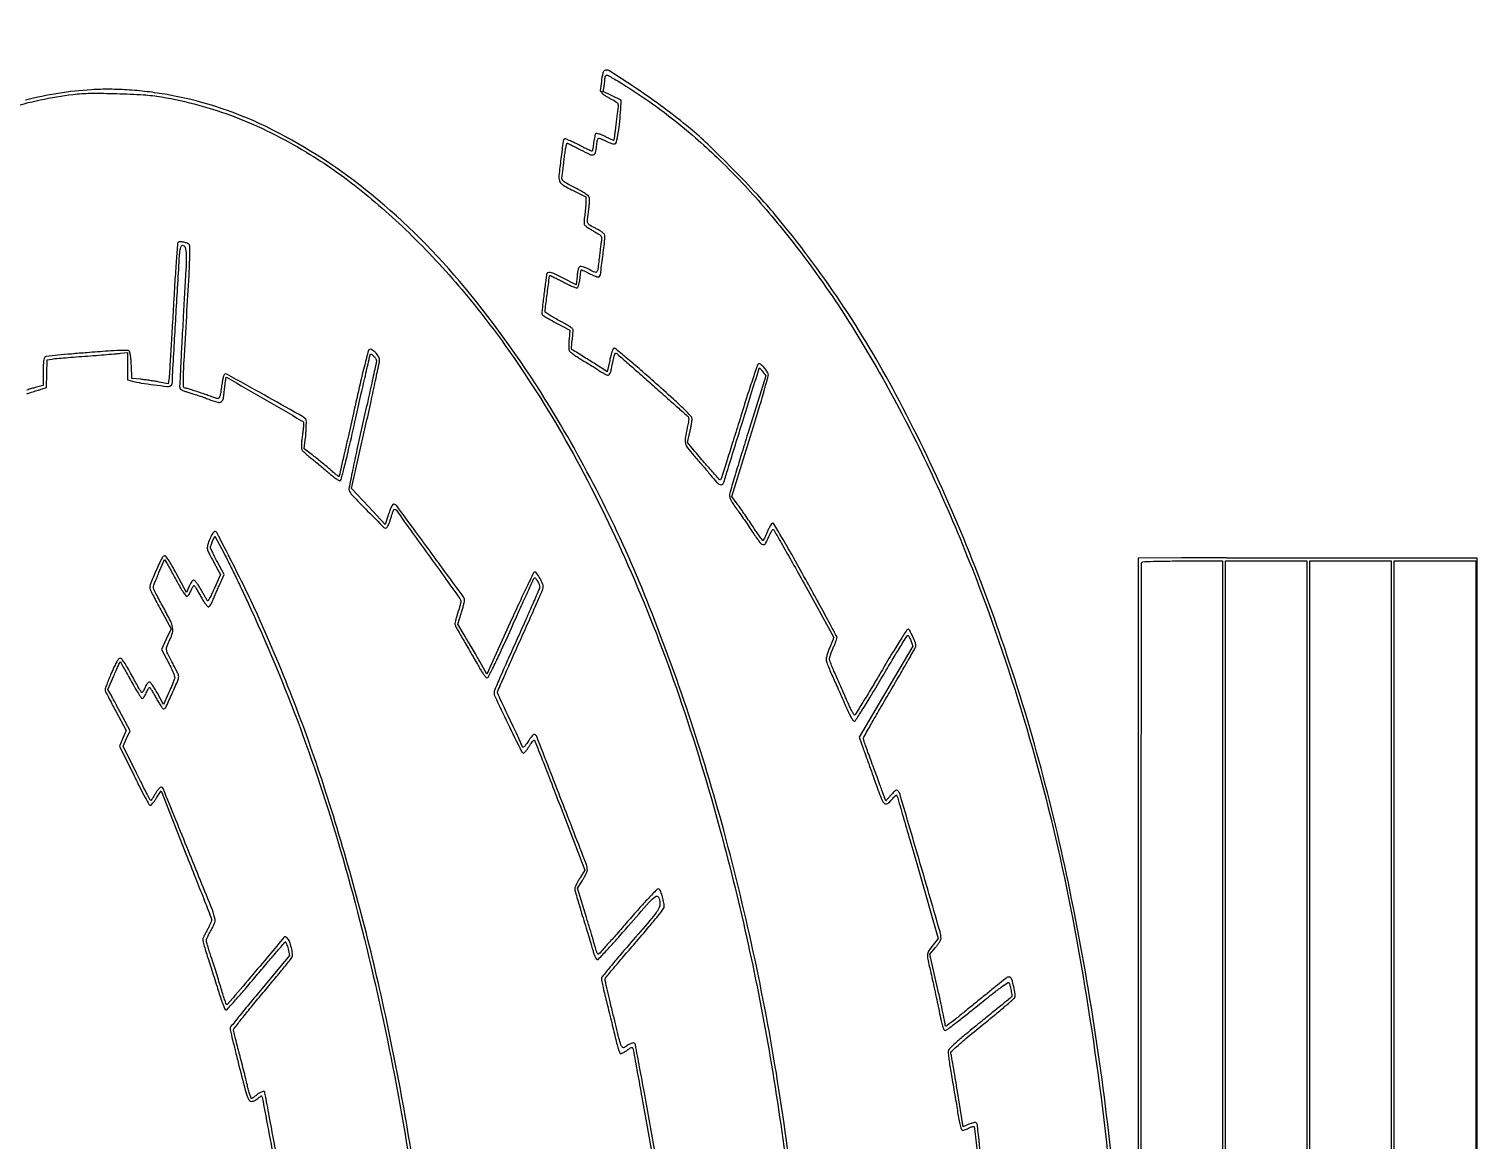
# Model space of a CAD drawing. Extents: x 0 to 4048, y 0 to 4048.
# Drawn here: x 2984 to 4048, y 3231 to 4048 of the extents above; entities that cross this region are included whole.
import ezdxf

# ---------------------------------------------------------------- set-up
doc = ezdxf.new("R2010")
doc.units = 0

msp = doc.modelspace()

# ---------------------------------------------------------------- linework, layer by layer
for points in [[(3779.442856, 3216.5, 0.026174), (3746.206799, 3426.938998, 0.033233), (3692.721908, 3616.196011, 0.036643), (3620.81366, 3779.353559, 0.051517), (3532.19757, 3911.328954, 0.014533), (3519.005495, 3926.26971, 0.006498), (3500.835089, 3945.182561, 0.006339), (3482.570689, 3963.241523, 0.019074), (3469.5, 3974.913322, 0.013162), (3450.297276, 3989.954162, 0.012061), (3429.770878, 4004.42333, 0.004781), (3410.321169, 4017.175282, 0.290531), (3406.33419, 4017.196301, 0.212181), (3405.317538, 4015.685801, 0.00933), (3404.312508, 4009.27865, 0.007751), (3403.521775, 4002.79888, 0.445591), (3404.240216, 4002, -0.098597), (3404.538271, 4001.940648, -0.175843), (3404.720436, 4001.773898, -0.169635), (3404.757006, 4001.524084, -0.090964), (3404.642329, 4001.230292, 0.380519), (3404.72077, 4000.783063, 0.014025), (3406.211055, 3999.669025, 0.019259), (3408.198749, 3998.379893, 0.011536), (3410.650687, 3996.996204, -0.00791), (3414.614886, 3994.79686, -0.076327), (3416.114699, 3993.597114, -0.161311), (3416.674514, 3992.356461, -0.068987), (3416.61237, 3990.515911, 0.009692), (3416.341259, 3988.747499, 0.001574), (3415.892172, 3985.301549, 0.001735), (3415.390315, 3981.241135, 0.001527), (3414.894189, 3977, -0.001865), (3414.417904, 3972.952212, -0.002963), (3413.976803, 3969.491704, -0.00067), (3413.568343, 3966.462896, -0.133493), (3413.450385, 3966.184524, -0.336987), (3413.21796, 3966.12406, -0.003336), (3411.536738, 3966.839308, -0.009084), (3409.570996, 3967.733892, -0.005559), (3407.284101, 3968.856586, 0.01498), (3404.941813, 3969.952204, 0.021493), (3402.80131, 3970.769117, 0.018192), (3401.032383, 3971.287801, 0.209563), (3400.334309, 3971.172062, 0.169244), (3399.895153, 3970.603916, 0.017318), (3399.405027, 3968.949969, 0.020065), (3398.956327, 3966.878718, 0.014705), (3398.619302, 3964.551237, -0.005602), (3398.327732, 3962.242034, -0.008347), (3398.016402, 3960.229741, -0.004284), (3397.711668, 3958.543225, -0.150642), (3397.526677, 3958.193343, -0.311756), (3397.17072, 3958.128208, -0.002577), (3394.45943, 3959.367026, -0.007869), (3391.315033, 3960.883917, -0.004842), (3387.659509, 3962.763382, 0.008709), (3383.965447, 3964.626685, 0.013371), (3380.698498, 3966.09742, 0.007764), (3377.953489, 3967.196174, 0.239627), (3377.243946, 3967.121276, 0.218999), (3376.23829, 3965.531576, 0.002438), (3374.575212, 3952.608359, 0.004683), (3373.165107, 3940.264794, 0.087796), (3373.440348, 3936.381651, 0.129571), (3374.220643, 3934.965509, 0.048609), (3375.949565, 3933.472415, 0.030115), (3378.825151, 3931.689604, 0.008432), (3383.523649, 3929.255998), (3393, 3924.54863), (3392.926997, 3920.524315, -0.012436), (3392.843939, 3918.594335, -0.005599), (3392.643631, 3916.066518, -0.005539), (3392.372449, 3913.400001, -0.00752), (3392.064861, 3911, 0.010332), (3391.796076, 3908.804921, 0.012917), (3391.641577, 3906.758249, 0.011162), (3391.595094, 3905.049061, 0.091175), (3391.732036, 3904.283402, 0.140123), (3392.210183, 3903.637517, 0.011226), (3393.937758, 3902.370892, 0.014481), (3396.110922, 3900.94325, 0.010595), (3398.600107, 3899.481142, -0.009884), (3402.049319, 3897.461712, -0.055635), (3403.732876, 3896.153493, -0.117754), (3404.465371, 3894.997048, -0.135858), (3404.54359, 3893.697739, 0.017547), (3404.304364, 3892.343484, 0.002139), (3403.896995, 3889.354961, 0.002534), (3403.446024, 3885.79849, 0.002088), (3403, 3882, -0.002385), (3401.758146, 3871.478037, -0.11886), (3401.028782, 3869.533609, -0.360166), (3399.674048, 3869.138295, -0.022229), (3395.619563, 3871.106533, 0.018952), (3393.4429, 3872.180866, 0.024216), (3391.359745, 3872.994045, 0.023315), (3389.598141, 3873.495123, 0.150346), (3388.68614, 3873.433055, 0.173882), (3387.951842, 3872.800974, 0.051898), (3387.350657, 3871.425458, 0.036282), (3386.85241, 3869.351821, 0.014148), (3386.455557, 3866.429589), (3385.769, 3860.018622), (3376.250566, 3864.926531, 0.011292), (3370.336981, 3867.808568, 0.053354), (3366.766225, 3869.00892, 0.149595), (3364.81697, 3868.85402, 0.30055), (3363.969518, 3867.643011, -0.024514), (3363.906405, 3866.810666, -0.00056), (3363.407984, 3862.870135, -0.001252), (3362.807346, 3858.255891, -0.000848), (3362.100719, 3853, 0.004424), (3361.431234, 3847.735515, 0.006492), (3360.943721, 3843.094396, 0.003357), (3360.609418, 3839.168974, 0.110945), (3360.743469, 3838.236242, 0.159394), (3361.302373, 3837.54489, 0.006651), (3364.021316, 3835.834518, 0.010932), (3367.359329, 3833.895061, 0.007492), (3371.226556, 3831.834798), (3381.228575, 3826.697112), (3380.57252, 3820.039188, 0.010678), (3380.367019, 3817.370901, 0.012901), (3380.292394, 3814.859584, 0.011563), (3380.332821, 3812.756293, 0.081194), (3380.540168, 3811.755921, 0.127274), (3381.147682, 3810.904221, 0.01327), (3383.086276, 3809.363695, 0.015787), (3385.541203, 3807.635562, 0.012014), (3388.331935, 3805.894569, -0.004021), (3391.539298, 3803.964187, -0.002512), (3395.266297, 3801.654187, -0.00252), (3398.916433, 3799.340657, -0.004581), (3401.87248, 3797.407665, 0.013681), (3404.40733, 3795.815185, 0.019393), (3406.75118, 3794.550575, 0.015831), (3408.71926, 3793.661422, 0.192083), (3409.532233, 3793.650742, 0.14923), (3410.416915, 3794.341156, 0.074461), (3411.05768, 3795.624135, 0.026603), (3411.721536, 3798.106094, 0.002487), (3412.99887, 3804.305837, -0.013929), (3413.505867, 3806.51015, -0.023679), (3414.067123, 3808.31637, -0.020853), (3414.614443, 3809.646642, -0.39093), (3414.997961, 3809.805837, -0.091569), (3415.594516, 3809.452683, -0.00023), (3423.009755, 3802.980465, -0.001447), (3431.354229, 3795.647723, -0.0009), (3441.102434, 3787, 0.000388), (3450.886056, 3778.302937, 0.000601), (3459.346735, 3770.811811, 0.000173), (3466.71971, 3764.304079, 0.019693), (3467.723068, 3763.487015, -0.15826), (3468.340679, 3762.60868, -0.082083), (3468.52323, 3761.265983, -0.038506), (3468.290214, 3759.068499, -0.006753), (3467.479318, 3754.987015, 0.012891), (3466.027892, 3747.181457, 0.096507), (3466.156582, 3743.43663, 0.107247), (3467.689647, 3740.183975, 0.017574), (3472.141394, 3734.782066, -0.003095), (3475.063432, 3731.438488, -0.001787), (3478.540031, 3727.381053, -0.001786), (3482.000326, 3723.283742, -0.002994), (3484.875066, 3719.813006, 0.013843), (3489.006994, 3715.039157, 0.08747), (3491.546947, 3713.087458, 0.27865), (3493.219189, 3713.192671, 0.171877), (3494.406976, 3714.842381, -0.004209), (3497.420049, 3724.865825, -0.000184), (3508.232494, 3759.721351, -0.000008), (3520.246908, 3798.39904, -0.116052), (3520.487522, 3798.807575, -0.421335), (3520.689643, 3798.809583, -0.012607), (3521.331183, 3798.13188, -0.017977), (3522.095126, 3797.21904, -0.010527), (3522.946296, 3796.075421), (3525.110774, 3793.035691), (3511.998496, 3750.767846, 0.000957), (3506.946816, 3734.372712, 0.00146), (3502.630685, 3720.120278, 0.000507), (3498.952771, 3707.800846, 0.038805), (3498.521061, 3705.790549, 0.101939), (3498.639223, 3704.086023, 0.046804), (3499.439759, 3701.996859, 0.030805), (3501.006427, 3699.26731, 0.009934), (3503.650955, 3695.422596, -0.003272), (3506.223154, 3691.787715, -0.001596), (3509.459486, 3687.118559, -0.001583), (3512.794938, 3682.240426, -0.002292), (3515.708219, 3677.908027, 0.009571), (3520.761712, 3670.624154, 0.176194), (3523.051705, 3669.069899, 0.336817), (3524.976448, 3669.888834, 0.029712), (3527.47273, 3674.935491, -0.012419), (3528.375178, 3676.93064, -0.018758), (3529.267689, 3678.615545, -0.013933), (3530.074323, 3679.923823, -0.246874), (3530.494587, 3680.156893, -0.27435), (3530.989897, 3679.877727, -0.000279), (3537.529326, 3668.495388, -0.002475), (3544.804613, 3655.669246, -0.001503), (3553.287818, 3640.432416), (3575.258679, 3600.689609), (3572.188706, 3593.334684, 0.014422), (3571.044545, 3590.35455, 0.017204), (3570.145568, 3587.482304, 0.016121), (3569.555153, 3585.034559, 0.098374), (3569.544366, 3583.73988, 0.047355), (3569.956804, 3582.318577, 0.003655), (3571.447621, 3578.632965, 0.004979), (3573.305199, 3574.259436, 0.003779), (3575.425833, 3569.5, -0.001308), (3577.797017, 3564.248212, -0.000945), (3580.41375, 3558.382232, -0.000955), (3582.87911, 3552.798651, -0.002079), (3584.744592, 3548.503342, 0.011706), (3586.329672, 3545.037826, 0.017155), (3587.897616, 3542.074695, 0.01261), (3589.314767, 3539.743537, 0.20927), (3590.053759, 3539.25219, 0.300019), (3591.069206, 3539.69204, 0.002622), (3595.864434, 3547.110364, 0.00672), (3601.893826, 3556.831666, 0.002528), (3610.083041, 3570.597312, -0.001618), (3617.267021, 3582.723374, -0.002638), (3623.44937, 3592.959055, -0.000371), (3628.986422, 3602.002935, -0.212833), (3629.490104, 3602.348465, -0.285809), (3629.891357, 3602.190563, -0.026583), (3630.506693, 3601.263463, -0.027846), (3631.167012, 3599.986168, -0.017957), (3631.793695, 3598.442048), (3633.273263, 3594.384097), (3613.496198, 3560.942048), (3593.719133, 3527.5), (3596.440606, 3520, -0.000605), (3597.886572, 3516.000034, -0.000162), (3600.174778, 3509.639681, -0.000164), (3602.769628, 3502.412159, -0.00017), (3605.33104, 3495.262745, 0.00516), (3610.020939, 3482.572582, 0.096003), (3612.263603, 3478.961388, 0.368233), (3614.570688, 3478.68791, 0.073573), (3617.899554, 3481.694309, -0.011947), (3619.097592, 3483.078962, -0.020165), (3620.174352, 3484.172899, -0.015417), (3621.070178, 3484.962021, -0.394117), (3621.367364, 3484.944309, -0.119278), (3621.609067, 3484.525073, -0.000056), (3626.097632, 3469.229393, -0.000799), (3631.061961, 3452.204775, -0.000486), (3636.876896, 3432.070647), (3651.963779, 3379.641294), (3649.23189, 3376.221269, 0.017021), (3645.270189, 3370.899908, 0.121305), (3644.13369, 3367.921227, 0.082577), (3644.284399, 3364.31044, 0.005605), (3646.512675, 3354.237269, -0.002389), (3647.946364, 3347.948164, -0.00137), (3649.618614, 3340.349385, -0.001368), (3651.257836, 3332.70139, -0.002279), (3652.591439, 3326.25, 0.004622), (3654.092711, 3319.155381, 0.020611), (3655.182334, 3315.04271, 0.030219), (3656.112228, 3312.57694, 0.295624), (3657.002751, 3312, 0.162207), (3658.055678, 3312.350815, 0.001525), (3664.64936, 3317.324742, 0.004919), (3672.205118, 3323.178705, 0.003138), (3680.880643, 3330.126783, -0.002778), (3691.466551, 3338.61737, -0.01039), (3698.257891, 3343.776568, -0.007474), (3703.065267, 3347.164779, -0.427579), (3704.023893, 3346.96134, -0.08561), (3704.692829, 3345.299925, -0.010265), (3705.448307, 3341.401944, -0.005621), (3706.107432, 3337.308954, -0.252399), (3705.825017, 3336.525674, -0.012236), (3705.556868, 3336.297141, -0.00001), (3698.855731, 3330.863601, -0.000112), (3691.376184, 3324.801931, -0.000069), (3682.556194, 3317.659207, 0.002762), (3671.28691, 3308.432024, 0.010992), (3664.531253, 3302.582929, 0.011903), (3660.21968, 3298.490015, 0.165095), (3659.278786, 3296.592681, 0.060829), (3659.260036, 3294.978969, 0.004967), (3659.765667, 3290.779369, 0.006612), (3660.487091, 3285.768213, 0.00504), (3661.404715, 3280.300799, -0.001485), (3662.501311, 3274.040058, -0.000889), (3663.769234, 3266.593312, -0.00089), (3665.004932, 3259.176483, -0.001548), (3666.000334, 3253.01686, 0.006819), (3666.899976, 3247.799671, 0.010334), (3667.837678, 3243.291225, 0.005392), (3668.740646, 3239.544891, 0.194893), (3669.255508, 3238.842087, 0.170099), (3669.92561, 3238.694628, 0.032381), (3671.171637, 3238.92795, 0.031227), (3672.657667, 3239.407706, 0.024262), (3674.207021, 3240.105614, -0.014045), (3676.12332, 3241.016342, -0.06451), (3677.301125, 3241.363619, -0.149723), (3678.021913, 3241.26252, -0.209819), (3678.445261, 3240.780387, -0.049079), (3678.666419, 3239.736896, -0.000099), (3680.52626, 3222.985489, -0.0007)], [(3687.375178, 3182.537799, 0.000116), (3680.723015, 3242.555447, 0.227389), (3679.727703, 3244.150803, 0.170386), (3679.086338, 3244.299823, 0.026483), (3677.781156, 3244.086265, 0.026937), (3676.209167, 3243.652894, 0.020527), (3674.54014, 3243.017206), (3670.377306, 3241.232807), (3666.095966, 3267.112838, 0.000637), (3664.419483, 3277.167347, 0.000953), (3662.927012, 3285.946075, 0.000387), (3661.627065, 3293.47026, 0.020984), (3661.320132, 3294.883816, -0.264429), (3661.74001, 3296.454298, -0.013293), (3665.713748, 3300.276348, -0.011958), (3672.262918, 3305.967831, -0.002368), (3684.280711, 3315.821922, 0.002329), (3693.310103, 3323.224488, 0.003642), (3701.004704, 3329.687929, 0.001058), (3707.630208, 3335.3604, 0.124186), (3708.276543, 3336.278276, 0.133474), (3708.519523, 3338.67517, 0.014927), (3707.451342, 3344.106174, 0.012818), (3706.072268, 3349.514083, 0.187631), (3704.908919, 3351.056291, 0.131299), (3704.246508, 3351.255746, 0.071684), (3703.397324, 3351.160447, 0.060069), (3702.457218, 3350.790533, 0.04473), (3701.526381, 3350.174984, 0.00201), (3700.036549, 3348.975902, 0.000066), (3694.085202, 3344.145152, 0.000126), (3687.066325, 3338.443423, 0.000087), (3679.141319, 3332, -0.001168), (3671.297966, 3325.651061, -0.001847), (3664.541429, 3320.248958, -0.000412), (3658.591443, 3315.535636, -0.081186), (3657.9273, 3315.166667, -0.190633), (3657.575322, 3315.177815, -0.14166), (3657.272394, 3315.42776, -0.095928), (3657.067831, 3315.900718, -0.054291), (3657, 3316.52358, 0.050697), (3656.872531, 3317.777522, 0.000749), (3655.368528, 3325.043403, 0.002035), (3653.574532, 3333.473455, 0.001342), (3651.446052, 3343.153697), (3645.892104, 3368.093569), (3649.946052, 3372.935565, 0.017363), (3651.498128, 3374.925835, 0.020921), (3652.809165, 3376.901958, 0.0201), (3653.762212, 3378.631124, 0.116401), (3654.000041, 3379.63878, 0.070698), (3653.330884, 3384.348332, 0.000297), (3638.753295, 3434.496228, 0.00018), (3623.89011, 3485.445456, 0.121252), (3622.452722, 3487.924002, 0.140047), (3621.556413, 3488.443947, 0.191332), (3620.640263, 3488.323499, 0.074219), (3619.427189, 3487.387879, 0.009957), (3617.233137, 3485.012494), (3613.385707, 3480.676982), (3610.55193, 3488.588491, 0.00181), (3609.100968, 3492.593639, 0.000625), (3606.976347, 3498.370302, 0.000621), (3604.618613, 3504.731798, 0.000721), (3602.359077, 3510.778495, -0.003066), (3600.30563, 3516.353293, -0.004499), (3598.574229, 3521.282491, -0.002209), (3597.161916, 3525.482661, -0.08016), (3597, 3526.486126, -0.12854), (3597.273134, 3527.531021, -0.000638), (3602.654687, 3537.092821, -0.002843), (3608.870788, 3547.959749, -0.001789), (3616.25, 3560.587155, 0.001326), (3623.632276, 3573.192959, 0.002127), (3629.856053, 3583.99082, 0.000379), (3635.303044, 3593.551448, 0.121718), (3635.536562, 3594.379525, 0.100761), (3635.123079, 3596.814211, 0.015439), (3633.199517, 3601.364556, 0.010683), (3630.999174, 3605.894303, 0.230005), (3629.84503, 3606.762795, 0.306583), (3628.949043, 3606.381845, 0.001803), (3623.834258, 3598.40563, 0.00597), (3617.694163, 3588.494754, 0.00273), (3609.905991, 3575.420886, -0.001969), (3602.711797, 3563.302199, -0.00322), (3596.507837, 3553.094435, -0.000491), (3590.956417, 3544.111234, -0.254046), (3590.405991, 3543.79702, -0.271057), (3589.92743, 3544.063605, -0.008446), (3588.775704, 3546.092676, -0.014359), (3587.486108, 3548.627298, -0.009191), (3586.128322, 3551.638928, 0.002384), (3584.461145, 3555.475351, 0.000982), (3582.167193, 3560.658333, 0.000971), (3579.684361, 3566.209371, 0.001248), (3577.378322, 3571.304333, -0.005491), (3575.318067, 3575.961053, -0.007597), (3573.579882, 3580.1853, -0.005042), (3572.21715, 3583.750614, -0.088984), (3572, 3584.961115, -0.071684), (3572.154789, 3586.035224, -0.010567), (3572.820624, 3588.132728, -0.011738), (3573.72401, 3590.592371, -0.009847), (3574.793615, 3593.156783, 0.006677), (3575.860462, 3595.669624, 0.009009), (3576.753793, 3597.971984, 0.00653), (3577.437878, 3599.911742, 0.091297), (3577.543615, 3600.641462, 0.114168), (3577.310839, 3601.497362, 0.000239), (3570.760794, 3613.678338, 0.001632), (3563.329618, 3627.374844, 0.00101), (3554.514409, 3643.419415, 0.001947), (3544.494243, 3661.404236, 0.005044), (3537.090029, 3674.267396, 0.00143), (3531.109742, 3684.352464, 0.317982), (3530.14909, 3684.777953, 0.18955), (3529.475341, 3684.342815, 0.019892), (3528.422307, 3682.745711, 0.022419), (3527.289762, 3680.664222, 0.016141), (3526.208171, 3678.25, -0.007483), (3525.185011, 3675.855967, -0.011903), (3524.230868, 3673.843131, -0.005847), (3523.378713, 3672.198897, -0.288535), (3523.07349, 3672.024488, -0.228922), (3522.721733, 3672.213362, -0.00144), (3520.572116, 3675.192402, -0.005399), (3518.140649, 3678.661062, -0.00337), (3515.3635, 3682.774488, 0.001802), (3512.339384, 3687.284143, 0.001589), (3509.15423, 3691.965006, 0.001596), (3506.255807, 3696.166694, 0.004839), (3504.247027, 3699), (3500.267054, 3704.5), (3513.941566, 3748.652772, 0.001825), (3519.864289, 3768.026279, 0.004732), (3523.949721, 3782.044928, 0.001917), (3526.973358, 3792.958386, 0.163275), (3526.876245, 3794.652772, 0.057267), (3525.48838, 3797.221525, 0.041365), (3523.408202, 3799.729393, 0.039615), (3521.260448, 3801.599766, 0.256326), (3519.887098, 3801.786917, 0.221847), (3519.047046, 3800.916707, 0.001332), (3515.378971, 3790.154415, 0.004647), (3511.028442, 3776.871633, 0.002095), (3505.555838, 3759.368569, -0.000842), (3500.564044, 3743.261666, -0.00136), (3496.255357, 3729.57237, -0.000191), (3492.388985, 3717.420078, -0.098259), (3492.007498, 3716.72886, -0.453005), (3491.240801, 3716.713599, -0.00209), (3485.207038, 3723.377415, -0.007123), (3478.245494, 3731.356558, -0.004134), (3470.101539, 3741.126474), (3467.703077, 3744.052652), (3469.351539, 3751.554747, 0.006098), (3469.982628, 3754.603756, 0.006781), (3470.515764, 3757.561414, 0.006319), (3470.903933, 3760.093077, 0.03489), (3471, 3761.468119, 0.191829), (3470.20151, 3763.472786, 0.010019), (3465.24507, 3768.501657, 0.009531), (3457.27492, 3775.979697, 0.001952), (3442.891715, 3788.866761, 0.003025), (3432.023371, 3798.411282, 0.004917), (3422.664979, 3806.370086, 0.001092), (3414.417779, 3813.214818, 0.270567), (3413.505947, 3813.363909, 0.208008), (3412.922475, 3812.790642, 0.013795), (3412.082951, 3810.536115, 0.018087), (3411.227657, 3807.698046, 0.012422), (3410.455615, 3804.425766), (3408.682767, 3795.977839), (3406.091383, 3797.698233, 0.005759), (3400.993806, 3800.998516, 0.001508), (3392.741724, 3806.17247, 0.000325), (3383.739259, 3811.771033, 0.056756), (3382.720076, 3812.253738, -0.31506), (3382.448315, 3812.625342, -0.011825), (3382.453127, 3814.446254, -0.01759), (3382.592379, 3816.708831, -0.01101), (3382.906527, 3819.343792, 0.008188), (3383.243726, 3822.042432, 0.010887), (3383.456487, 3824.505698, 0.008362), (3383.554332, 3826.55701, 0.100362), (3383.421694, 3827.333818, 0.157041), (3382.89628, 3827.982607, 0.005657), (3380.169863, 3829.719535, 0.009909), (3376.844034, 3831.695561, 0.006732), (3372.985243, 3833.817792, -0.008314), (3369.158248, 3835.938332, -0.01286), (3365.933165, 3837.90825, -0.007148), (3363.332126, 3839.643562, -0.246879), (3363, 3840.275215, -0.031893), (3363.161343, 3842.802105, -0.000813), (3364.63374, 3854.139057, -0.000195), (3366.231757, 3866.252121, -0.154896), (3366.488705, 3866.799466, -0.329477), (3366.73974, 3866.847222, -0.001351), (3369.437909, 3865.539654, -0.005711), (3372.525658, 3863.989062, -0.003478), (3376.139717, 3862.090216, 0.009764), (3380.011229, 3860.11781, 0.01782), (3383.254588, 3858.684837, 0.014565), (3385.833107, 3857.739902, 0.222494), (3386.751968, 3857.846708, 0.168589), (3387.270728, 3858.48405, 0.021143), (3387.816575, 3860.206636, 0.022952), (3388.299134, 3862.377918, 0.017165), (3388.637507, 3864.805958, -0.005778), (3388.913509, 3867.180839, -0.009518), (3389.208143, 3869.1805, -0.003609), (3389.500432, 3870.857657, -0.36249), (3389.670973, 3871, -0.109629), (3389.949275, 3870.938238, -0.001309), (3391.644021, 3870.141644, -0.003862), (3393.599108, 3869.197875, -0.002506), (3395.845606, 3868.077938, 0.015174), (3398.136582, 3867.007401, 0.02179), (3400.230234, 3866.21165, 0.018557), (3401.959135, 3865.709753, 0.211294), (3402.643366, 3865.827938, 0.215543), (3403.625053, 3867.39827, 0.002191), (3405.359069, 3880.689232, 0.003719), (3406.878939, 3893.519147, 0.104833), (3406.55112, 3896.838936, 0.139001), (3405.977287, 3897.708018, 0.023218), (3404.387483, 3898.953563, 0.023903), (3402.324488, 3900.276889, 0.019175), (3399.989355, 3901.505088, -0.023773), (3395.842685, 3903.734982, -0.173795), (3394.437005, 3905.453094, -0.112858), (3394.136109, 3908.017667, -0.007557), (3395.049498, 3915.400894, 0.011115), (3395.438792, 3918.742613, 0.020972), (3395.579321, 3921.452764, 0.024372), (3395.498509, 3923.530987, 0.102023), (3395.141496, 3924.723253, 0.117248), (3394.307673, 3925.65928, 0.01016), (3391.634059, 3927.446831, 0.012933), (3388.307164, 3929.455342, 0.009684), (3384.545859, 3931.5, -0.005107), (3378.840449, 3934.534168, -0.046466), (3376.504695, 3936.104339, -0.125422), (3375.52385, 3937.431269, -0.142459), (3375.360131, 3939, 0.01227), (3375.601908, 3940.552548, 0.001399), (3376.051619, 3944.070312, 0.001691), (3376.560841, 3948.259235, 0.001375), (3377.078833, 3952.75, -0.007249), (3377.627763, 3957.063227, -0.011884), (3378.231999, 3960.695312, -0.005569), (3378.837379, 3963.68552, -0.35371), (3379.226306, 3964, -0.110981), (3379.835491, 3963.863098, -0.002683), (3382.45744, 3962.604688, -0.005726), (3385.521447, 3961.070191, -0.003846), (3388.988508, 3959.25, 0.012347), (3395.728376, 3955.856474, 0.168569), (3398.418516, 3955.565472, 0.284566), (3399.955276, 3957.087918, 0.034966), (3400.77037, 3961.96199, -0.014222), (3401.018041, 3963.945288, -0.019816), (3401.359862, 3965.700819, -0.016649), (3401.740497, 3967.102134, -0.181633), (3402.09174, 3967.556698, -0.208117), (3402.657829, 3967.63832, -0.016396), (3404.144093, 3967.178621, -0.020115), (3405.938611, 3966.476437, -0.013956), (3407.908344, 3965.546446, 0.018789), (3409.921232, 3964.619757, 0.02376), (3411.848176, 3963.924297, 0.02288), (3413.477231, 3963.502946, 0.144431), (3414.322669, 3963.570325, 0.25601), (3415.46651, 3964.919736, 0.009342), (3416.734107, 3971.761521, 0.015577), (3417.834298, 3979.962301, 0.01164), (3418.553515, 3989.055411), (3418.918713, 3995.610821), (3412.336806, 3998.856506), (3405.754899, 4002.102192), (3406.366444, 4005.801096, 0.008159), (3406.601408, 4007.38216, 0.006736), (3406.80158, 4009.074384, 0.006811), (3406.943188, 4010.632275, 0.018036), (3406.988994, 4011.75, -0.058675), (3407.094593, 4012.610509, -0.077454), (3407.397413, 4013.339063, -0.095813), (3407.842779, 4013.82725, -0.161429), (3408.3639, 4014, -0.126052), (3409.288004, 4013.763268, -0.003269), (3413.04753, 4011.669704, -0.006718), (3417.440824, 4009.10694, -0.004516), (3422.392907, 4006.067079, -0.026892), (3456.692166, 3981.923309, -0.024181), (3489.495881, 3953.413888, -0.022624), (3521.393056, 3919.969875, -0.017711), (3552.975599, 3881, -0.021979), (3589.140169, 3828.330952, -0.017867), (3623.281984, 3768.979343, -0.016933), (3654.916121, 3703.895529, -0.014893), (3683.547505, 3634, -0.041639), (3749.202151, 3401.987071, -0.031256), (3783.632962, 3138.726151, -0.030583)], [(3556.445015, 3068, 0.024104), (3534.861436, 3268.571582, 0.027167), (3494.510741, 3458.147178, 0.029151), (3437.709381, 3628.225379, 0.042004), (3366.658511, 3770, 0.035384), (3304.013566, 3857.885153, 0.048493), (3235.272201, 3926.417946, 0.054676), (3162.301255, 3973.989292, 0.071692), (3087, 3999.390594, 0.014279), (3072.260191, 4001.673312, 0.014194), (3057.38462, 4003.116355, 0.014622), (3042.940266, 4003.681098, 0.018162), (3029.5, 4003.325077, 0.046065), (2981.000077, 3995.753383, 0.04359)], [(2968.454673, 3989.74722, -0.022727), (2991.896674, 3995.890336, -0.022153), (3016, 3999.942246, -0.029224), (3028.659873, 4000.751276, -0.008571), (3048.15031, 4000.522137, -0.008707), (3067.7332, 3999.614581, -0.026443), (3080.969306, 3998.064248, -0.024133), (3108.366627, 3992.00303, -0.024569), (3134.885748, 3983.358561, -0.023915), (3161.078281, 3971.910344, -0.02045), (3187.5, 3957.449615, -0.034452), (3227.670359, 3929.341386, -0.026062), (3267.733305, 3893.377733, -0.024575), (3306.300625, 3850.97044, -0.022101), (3341.990668, 3803.5, -0.026382), (3386.274491, 3730.901835, -0.021341), (3426.171789, 3648.791608, -0.019935), (3461.478268, 3557.699748, -0.016456), (3491.960124, 3458.099462, -0.02393), (3528.461807, 3291.928643, -0.021578), (3550.458644, 3117.192641, -0.021234)], [(2982.053664, 3779.908734, -0.000292), (2986.467058, 3781.325268, -0.000281), (2990.283259, 3782.545303, -0.001287), (2992.5, 3783.246338), (2996.5, 3784.5), (2996.784554, 3794.711169), (2997.069109, 3804.922339), (3000.284554, 3805.423515, -0.01641), (3002.437051, 3805.687002, -0.00106), (3008.724213, 3806.234531, -0.001546), (3016.222016, 3806.848133, -0.001151), (3024.5, 3807.480644, 0.000899), (3032.925206, 3808.120125, 0.001069), (3040.873438, 3808.754883, 0.000925), (3047.575793, 3809.317053, 0.006921), (3050.75, 3809.633522), (3056, 3810.230447), (3056, 3800.155365), (3056, 3790.080283), (3059.75, 3789.120117, 0.02291), (3066.113557, 3787.79801, 0.007791), (3075.462874, 3786.447523, 0.003602), (3085.05536, 3785.284348, 0.120547), (3087.331671, 3785.57378, 0.078844), (3087.968151, 3785.941397, 0.06596), (3088.50498, 3786.508554, 0.067495), (3088.864903, 3787.18104, 0.091979), (3088.983155, 3787.856989, -0.016868), (3089.110637, 3793.285007, -0.000136), (3091.586862, 3836.312638, -0.000136), (3094.086233, 3879.335607, -0.016842), (3094.58566, 3884.75, -0.025995), (3094.877775, 3886.377093, -0.039353), (3095.314024, 3887.747064, -0.045579), (3095.817315, 3888.718426, -0.259217), (3096.311273, 3888.984687, -0.331208), (3098.448922, 3887.351005, -0.066518), (3099.189203, 3882.307139, -0.016894), (3098.960138, 3871.346819, -0.000896), (3096.988156, 3836.46494, 0.001046), (3095.883849, 3816.826768, 0.00167), (3095.031358, 3800.040265, 0.000314), (3094.33814, 3785.2302, 0.0886), (3094.499514, 3784.001531, 0.182403), (3095.065436, 3783.284521, 0.025273), (3096.767191, 3782.374086, 0.025365), (3099.037537, 3781.440859, 0.016512), (3101.741205, 3780.585949, -0.008465), (3104.849053, 3779.657968, -0.004602), (3108.636376, 3778.418426, -0.004583), (3112.46645, 3777.086515, -0.007242), (3115.723054, 3775.866963, 0.022349), (3122.31202, 3773.623973, 0.242725), (3124.981741, 3774.145227, 0.189045), (3126.49506, 3776.739608, 0.013244), (3127.589393, 3785.25, -0.004264), (3127.875049, 3787.838128, -0.007053), (3128.16561, 3790.017188, -0.001998), (3128.44871, 3791.881988, -0.369607), (3128.586546, 3792, -0.132066), (3129.301845, 3791.807713, -0.000036), (3156.80577, 3775.865965, -0.000075), (3183.981201, 3760.106555, -0.061902), (3185.205516, 3759.177149, -0.211773), (3185.440061, 3758.5907, -0.007175), (3185.309624, 3756.048992, -0.01241), (3185.032314, 3752.991186, -0.008208), (3184.569201, 3749.494484, 0.009993), (3184.088961, 3745.766257, 0.015776), (3183.842316, 3742.551432, 0.014681), (3183.802231, 3739.992087, 0.118177), (3184.090095, 3738.85982, 0.076383), (3184.755554, 3737.959848, 0.009218), (3186.542261, 3736.250776, 0.010786), (3188.761012, 3734.292238, 0.008685), (3191.22641, 3732.281197, -0.004272), (3194.096501, 3729.981936, -0.002362), (3197.564346, 3727.127455, -0.002355), (3201.051436, 3724.20151, -0.003789), (3203.99264, 3721.671377, 0.010739), (3206.589433, 3719.499582, 0.014752), (3209.020854, 3717.668293, 0.011397), (3211.0982, 3716.267634, 0.144926), (3211.99264, 3716.007919, 0.336913), (3212.998, 3716.780465, 0.003682), (3215.344706, 3725.662561, 0.006392), (3218.544042, 3738.841352, 0.001303), (3223.848543, 3762.257919, -0.000585), (3227.844755, 3780.017277, -0.000961), (3231.273329, 3795.036984, -0.000072), (3234.380179, 3808.518868, -0.135798), (3234.592413, 3808.910536, -0.391677), (3235.430571, 3808.958907, -0.036093), (3237.075941, 3807.391524, -0.03751), (3238.561846, 3805.486921, -0.153159), (3238.967507, 3804.095012, -0.048555), (3238.821379, 3802.856058, -0.000203), (3235.9007, 3789.471338, -0.001006), (3232.547424, 3774.280582, -0.000634), (3228.572941, 3756.552096, 0.001971), (3224.647243, 3738.819212, 0.003136), (3221.444068, 3723.615827, 0.000705), (3218.740387, 3710.276018, 0.143566), (3218.855434, 3708.951213, 0.098795), (3221.220108, 3705.251877, 0.00389), (3232.519009, 3693.680574, 0.001834), (3244.533444, 3681.655008, 0.295312), (3246.295778, 3681.283259, 0.174772), (3246.94566, 3681.844632, 0.019902), (3247.842621, 3683.599576, 0.022146), (3248.762847, 3685.848446, 0.016302), (3249.588096, 3688.411279, -0.00874), (3250.35942, 3690.936916, -0.013923), (3251.116181, 3693.064563, -0.007744), (3251.812583, 3694.78284, -0.301205), (3252.140362, 3695, -0.240973), (3253.624782, 3694.240488, -0.000222), (3277.049904, 3661.737942, -0.000307), (3300.248686, 3629.477514, -0.156976), (3301, 3627.143398, -0.058167), (3300.875103, 3626.073422, -0.007571), (3300.311349, 3623.842762, -0.008733), (3299.553299, 3621.208078, -0.0072), (3298.655658, 3618.425152, 0.011844), (3297.793111, 3615.663491, 0.015382), (3297.141625, 3613.093639, 0.01305), (3296.724756, 3610.942546, 0.119662), (3296.793559, 3610, 0.047574), (3297.225772, 3608.99496, 0.001968), (3299.123946, 3605.5625, 0.003401), (3301.419452, 3601.514785, 0.002406), (3304.049597, 3597, -0.001309), (3306.927641, 3592.084501, -0.001077), (3309.974456, 3586.823324, -0.001087), (3312.75191, 3581.97904, -0.002894), (3314.707191, 3578.504934, 0.013964), (3316.30707, 3575.803989, 0.019215), (3317.902506, 3573.477547, 0.016176), (3319.332732, 3571.679301, 0.170704), (3320.131015, 3571.213285, 0.332273), (3321.258895, 3571.759978, 0.004519), (3324.938178, 3579.024261, 0.007642), (3329.976549, 3589.602542, 0.001861), (3337.955188, 3607.208352, -0.000874), (3344.255078, 3621.183168, -0.001397), (3349.689468, 3633.093393, -0.000248), (3354.525789, 3643.601154, -0.078059), (3355.03457, 3644.364902, -0.456444), (3355.86722, 3644.340698, -0.035287), (3357.325475, 3642.275402, -0.036627), (3358.606642, 3639.759643, -0.098233), (3359.007964, 3637.79966, -0.104157), (3358.807592, 3636.818444, -0.000388), (3354.148764, 3626.092985, -0.002007), (3348.802893, 3613.945409, -0.001257), (3342.454822, 3599.772203, 0.00109), (3336.079439, 3585.550776, 0.00169), (3330.645619, 3573.246838, 0.000492), (3325.967741, 3562.528262, 0.055124), (3325.5093, 3561.048292, 0.159627), (3325.928886, 3557.74461, 0.00185), (3335.582973, 3537.584978, 0.001241), (3345.563609, 3517.069961, 0.290739), (3347.277763, 3516.019844, 0.195967), (3347.911844, 3516.290372, 0.021055), (3349.008754, 3517.495556, 0.023386), (3350.233532, 3519.108237, 0.016753), (3351.454166, 3521.015678, -0.015881), (3352.636715, 3522.870725, -0.028005), (3353.743565, 3524.310883, -0.029408), (3354.667374, 3525.263456, -0.412627), (3355.099462, 3525.245834, -0.09362), (3355.525361, 3524.567498, -0.000139), (3360.915578, 3510.820436, -0.001134), (3366.924935, 3495.37878, -0.000699), (3373.92848, 3477.185438), (3392.066368, 3429.870875), (3388.472487, 3423.954708, 0.011171), (3387.089978, 3421.559875, 0.013612), (3385.90846, 3419.256692, 0.012168), (3385.021601, 3417.283663, 0.087321), (3384.790612, 3416.269271, 0.078113), (3384.924219, 3415.016113, 0.002166), (3386.366441, 3409.732223, 0.004402), (3388.148498, 3403.525431, 0.003002), (3390.278704, 3396.5, -0.000591), (3392.568616, 3389.076953, -0.000594), (3394.838081, 3381.657813, -0.000579), (3396.802329, 3375.182206, -0.002378), (3397.96974, 3371.25, 0.01414), (3398.904322, 3368.353565, 0.025207), (3399.858029, 3366.038704, 0.024411), (3400.751097, 3364.364449, 0.263872), (3401.393592, 3364, 0.20824), (3402.249342, 3364.372559, 0.0011), (3408.585136, 3371.209517, 0.004554), (3415.764215, 3379.134365, 0.002842), (3424.037411, 3388.543036, -0.002016), (3439.515549, 3406.204308, -0.05406), (3444.123245, 3410.404241, -0.469041), (3446.287737, 3409.8607, -0.10318), (3447.345041, 3405.577, -0.110243), (3446.732109, 3402.269695, -0.05779), (3444.648532, 3398.616242, -0.018921), (3439.926516, 3392.675398, -0.001332), (3426.049982, 3376.599065, 0.002528), (3417.810897, 3367.007569, 0.003958), (3410.83083, 3358.665218, 0.001157), (3404.850891, 3351.367784, 0.135432), (3404.361407, 3350.256668, 0.087144), (3404.393639, 3349.110759, 0.002959), (3405.327567, 3344.683208, 0.005496), (3406.522838, 3339.456001, 0.003797), (3407.985456, 3333.565642, -0.001524), (3409.662738, 3326.939706, -0.001071), (3411.511423, 3319.47397, -0.001081), (3413.250051, 3312.320862, -0.002266), (3414.564666, 3306.75, 0.006601), (3415.893264, 3301.330486, 0.021341), (3416.975274, 3297.786069, 0.025758), (3417.915736, 3295.501186, 0.289944), (3418.707358, 3295, 0.103094), (3419.468568, 3295.158638, 0.020744), (3420.719839, 3295.766786, 0.021096), (3422.140931, 3296.611059, 0.018339), (3423.555768, 3297.610334, -0.014736), (3425.260739, 3298.833025, -0.070664), (3426.334209, 3299.353649, -0.178535), (3427.01511, 3299.324441, -0.213035), (3427.451636, 3298.860334, -0.038447), (3427.743378, 3297.755343, -0.00009), (3430.750923, 3281.329634, -0.000594), (3434.114831, 3262.814514, -0.00037), (3438.018276, 3241.091611), (3448.111372, 3184.683223)], [(3443.874365, 3221.862276, -0.000297), (3439.929894, 3244, 0.001056), (3435.955529, 3266.111119, 0.001714), (3432.474406, 3284.880469, 0.000223), (3429.313034, 3301.565048, 0.137463), (3428.887042, 3302.422874, 0.244032), (3427.916244, 3302.786021, 0.063329), (3426.246532, 3302.364579, 0.044233), (3424.044716, 3301.267828, 0.020253), (3421.377489, 3299.477935, -0.350759), (3419.950616, 3299.539553, -0.130246), (3418.746962, 3301.322149, -0.023054), (3417.243368, 3306.383491, -0.001149), (3413.118355, 3323.212677, -0.000982), (3410.766808, 3332.98644, -0.001539), (3408.787048, 3341.401201, -0.000388), (3407.084887, 3348.763205, -0.058714), (3406.990866, 3349.6212, -0.172584), (3407.275429, 3350.400889, -0.000664), (3413.431866, 3357.813617, -0.003278), (3420.506781, 3366.196891, -0.002043), (3428.904849, 3375.93583, 0.002515), (3439.320602, 3388.037722, 0.009067), (3445.779314, 3395.90337, 0.00738), (3450.075847, 3401.501566, 0.189814), (3450.567242, 3403.31463, 0.024088), (3449.818272, 3407.995562, 0.032345), (3448.666641, 3412.132651, 0.031957), (3447.348393, 3415.250121, 0.283998), (3446.134655, 3416, 0.205387), (3445.04676, 3415.53344, 0.0019), (3438.89968, 3409.023228, 0.005949), (3431.828287, 3401.294576, 0.003617), (3423.645261, 3392, -0.001786), (3415.603949, 3382.798647, -0.002905), (3408.702921, 3375.05, -0.00045), (3402.552454, 3368.236693, -0.211989), (3402.019273, 3368, -0.233575), (3401.66778, 3368.173676, -0.041875), (3401.261988, 3368.807813, -0.03753), (3400.875104, 3369.696678, -0.025969), (3400.568136, 3370.75, 0.013633), (3400.068269, 3372.637308, 0.000625), (3398.180035, 3379.024856, 0.001041), (3395.913455, 3386.599363, 0.000746), (3393.349341, 3395.058019), (3386.779225, 3416.616038), (3390.389613, 3422.259983, 0.012902), (3391.774204, 3424.552677, 0.015618), (3392.948476, 3426.774191, 0.014284), (3393.816643, 3428.685019, 0.095489), (3394.03073, 3429.701963, 0.096742), (3393.275998, 3433.950898, 0.000367), (3375.250863, 3480.504906, 0.000188), (3356.822273, 3527.94437, 0.211441), (3355.335055, 3529.424922, 0.236256), (3354.559442, 3529.348984, 0.056107), (3353.514012, 3528.51443, 0.040321), (3352.280741, 3527.06326, 0.018054), (3350.891125, 3524.97748, -0.01797), (3348.913148, 3522.007504, -0.066526), (3347.371445, 3520.373453, -0.285521), (3346.479478, 3520.261036, -0.292956), (3346, 3521.009149, 0.106876), (3345.839796, 3521.750073, 0.000877), (3343.35625, 3527.1992, 0.003093), (3340.449689, 3533.444576, 0.00198), (3337, 3540.664561, -0.002288), (3333.550506, 3547.895597, -0.003539), (3330.64375, 3554.176249, -0.001142), (3328.181526, 3559.629781, -0.105845), (3328, 3560.477682, -0.10311), (3328.184433, 3561.362529, -0.000312), (3332.865658, 3572.085813, -0.001787), (3338.214047, 3584.198397, -0.001115), (3344.563944, 3598.356158, 0.001158), (3350.941975, 3612.579945, 0.001788), (3356.382082, 3624.906084, 0.000549), (3361.052029, 3635.622511, 0.054958), (3361.535898, 3637.186401, 0.145704), (3361.277067, 3639.789157, 0.028126), (3359.218276, 3644.109181, 0.023883), (3356.757466, 3648.134398, 0.30318), (3355.193709, 3648.769112, 0.232832), (3354.450514, 3648.191501, 0.000794), (3349.328372, 3637.615249, 0.004001), (3343.605986, 3625.504905, 0.00247), (3337.06097, 3611.176416), (3320.234522, 3573.852831), (3314.921358, 3583.176416, 0.001957), (3312.493882, 3587.39768, 0.001167), (3309.573655, 3592.403191, 0.001168), (3306.640932, 3597.376622, 0.002023), (3304.177449, 3601.494022), (3298.746703, 3610.488044), (3301.276614, 3618.494022, 0.005835), (3302.240427, 3621.672668, 0.007634), (3303.042822, 3624.600776, 0.005823), (3303.646529, 3627.06187, 0.068674), (3303.736596, 3628.040536, 0.147408), (3302.727913, 3630.909651, 0.000414), (3278.439311, 3664.110141, 0.000338), (3253.946042, 3697.485063, 0.18889), (3251.89424, 3698.781851, 0.269165), (3251.086781, 3698.500201, 0.054061), (3250.190547, 3697.19382, 0.034184), (3249.176191, 3694.952206, 0.010714), (3247.963245, 3691.469869), (3245.499135, 3683.87539), (3233.08917, 3697.026664), (3220.679206, 3710.177937), (3231.049017, 3756.338969, 0.001247), (3235.01552, 3774.204032, 0.001935), (3238.339818, 3789.640286, 0.000563), (3241.162706, 3803.074056, 0.063315), (3241.306903, 3804.88328, 0.131998), (3240.534394, 3807.299838, 0.049553), (3238.305829, 3810.107522, 0.04889), (3235.720317, 3812.299257, 0.247862), (3233.905454, 3812.517214, 0.24164), (3232.990493, 3811.495224, 0.002169), (3230.34528, 3801.207377, 0.005256), (3226.968293, 3787.215207, 0.001555), (3222.090628, 3765.725898, -0.000465), (3218.102365, 3747.975847, -0.000765), (3214.692315, 3732.971791, -0.000049), (3211.602069, 3719.476523, -0.125419), (3211.426812, 3719.135518, -0.395548), (3211.155951, 3719.110201, -0.002252), (3208.960811, 3720.830207, -0.007508), (3206.429579, 3722.894555, -0.004511), (3203.484709, 3725.416501, 0.004004), (3200.202272, 3728.233312, 0.003249), (3196.639181, 3731.202322, 0.003282), (3193.318795, 3733.896395, 0.008511), (3190.880732, 3735.780983), (3185.896415, 3739.5), (3186.695335, 3746, 0.011661), (3187.212985, 3751.212931, 0.014334), (3187.442658, 3756.097095, 0.008342), (3187.449532, 3760.287712, 0.219713), (3186.975265, 3761.275573, 0.044511), (3182.091685, 3764.62868, 0.000928), (3156.373155, 3779.043674, 0.000229), (3128.994549, 3794.305946, 0.222175), (3127.610781, 3794.404137, 0.216324), (3126.968827, 3793.753014, 0.022179), (3126.297181, 3791.640831, 0.021753), (3125.640364, 3788.703987, 0.010178), (3125.0342, 3784.854187, -0.005726), (3124.298916, 3779.897463, -0.041944), (3123.723348, 3777.571271, -0.125638), (3123.050152, 3776.535556, -0.26774), (3122.149753, 3776.333016, -0.006018), (3121.057566, 3776.687674, -0.0004), (3117.933817, 3777.746538, -0.000578), (3114.212543, 3779.016062, -0.000432), (3110.114304, 3780.423432, 0.003755), (3106.036334, 3781.79361, 0.005289), (3102.378641, 3782.949383, 0.003184), (3099.288898, 3783.868411, 0.070804), (3098.364304, 3784, -0.402571), (3097.193285, 3785.125189, -0.015336), (3097.132077, 3791.746553, -0.008642), (3097.606945, 3804.008072, -0.000662), (3099.5, 3837, 0.000614), (3101.223433, 3866.985613, 0.005803), (3101.797343, 3879.85139, 0.008169), (3101.921883, 3887.337789, 0.149143), (3101.234687, 3889.592752, 0.16011), (3100.021033, 3890.537321, 0.036191), (3097.470377, 3891.247308, 0.036246), (3094.842428, 3891.581986, 0.158381), (3093.347579, 3891.184419, 0.233527), (3092.833728, 3890.323033, 0.000781), (3091.854983, 3877.715766, 0.003582), (3090.796073, 3862.338013, 0.001582), (3089.606503, 3842, -0.000597), (3088.543263, 3823.186469, -0.000906), (3087.569411, 3806.827585, -0.000329), (3086.695328, 3792.731398, -0.022759), (3086.439122, 3790.370502), (3085.954586, 3787.241004), (3079.227293, 3788.518431, 0.006313), (3076.169387, 3789.059179, 0.003773), (3072.520619, 3789.628771, 0.003776), (3068.878058, 3790.14119, 0.00654), (3065.842899, 3790.504478), (3059.185797, 3791.213097), (3058.842899, 3800.558212, 0.010067), (3058.619523, 3804.48604, 0.01796), (3058.255116, 3807.701221, 0.017436), (3057.798946, 3810.157219, 0.142848), (3057.256031, 3811.145632, 0.198047), (3055.77765, 3811.759726, 0.00933), (3050.27459, 3811.671692, 0.009018), (3041.711083, 3811.220058, 0.001746), (3026.256031, 3810.070894, 0.002816), (3014.760364, 3809.110585, 0.004395), (3004.873647, 3808.140917, 0.001365), (2996.33325, 3807.203844, 0.141538), (2995.25, 3806.75448, 0.172798), (2994.677666, 3805.829608, 0.024309), (2994.307093, 3803.580832, 0.020697), (2994.071313, 3800.371027, 0.007984), (2994, 3795.90549), (2994, 3786.05587), (2988.25, 3784.475462, 0.006694), (2985.529236, 3783.688324, 0.003179), (2982.045338, 3782.605417, 0.00315)], [(4048, 1894.5), (4048, 3659), (3956.581787, 3659, -0.00026), (3921.436362, 3659.018254, -0.000424), (3891.626462, 3659.074483, -0.000039), (3864.917205, 3659.14957, -0.046345), (3863.831787, 3659.253559, 0.04687), (3862.789579, 3659.352308, 0.000305), (3853.56465, 3659.354026, 0.001222), (3843.016152, 3659.323776, 0.000779), (3830.75, 3659.239512), (3799, 3658.971906), (3799, 2777.485953), (3799, 1896), (3738.581787, 1896, 0.00094), (3715.305983, 1895.956243, 0.001507), (3695.446775, 1895.821697, 0.000255), (3677.879653, 1895.640745, 0.089134), (3676.581787, 1895.393011, 0.310012), (3675.508059, 1893.834125, 0.000032), (3675.250621, 1755.264546, 0.00041)], [(3270.247065, 3185.39803, 0.020809), (3241.507055, 3341.820665, 0.02179), (3201.646529, 3487.609055, 0.028519), (3152.02689, 3616.5, 0.007294), (3143.550942, 3634.546361, 0.00432), (3132.943284, 3655.83212, 0.000601), (3121.694381, 3677.858852, 0.281455), (3120.372993, 3678.666667, 0.198369), (3119.69622, 3678.387167, 0.035053), (3118.774174, 3677.330379, 0.033248), (3117.808778, 3675.85964, 0.024485), (3116.933872, 3674.117603, 0.01835), (3115.198897, 3669.770973, 0.076442), (3114.666361, 3667.009323, 0.097208), (3115.05122, 3664.560731, 0.040223), (3116.455347, 3661.5, -0.001807), (3117.511838, 3659.597425, -0.000861), (3118.85781, 3657.142767, -0.000854), (3120.255455, 3654.573007, -0.001214), (3121.488225, 3652.283888), (3124.280969, 3647.067777), (3119.923265, 3637.051107, -0.008274), (3118.199531, 3633.261584, -0.01448), (3116.63105, 3630.192089, -0.008845), (3115.27708, 3627.822112, -0.489549), (3114.835052, 3627.767219, -0.060019), (3114.40041, 3628.322704, -0.002913), (3113.197269, 3630.337925, -0.004707), (3111.801632, 3632.758646, -0.003374), (3110.285442, 3635.489546, 0.014556), (3108.706731, 3638.188999, 0.019914), (3107.121266, 3640.515837, 0.017094), (3105.694336, 3642.309079, 0.170172), (3104.876774, 3642.785215, 0.190562), (3104.056551, 3642.630568, 0.082279), (3103.211565, 3641.878701, 0.052325), (3102.329059, 3640.516615, 0.020232), (3101.390205, 3638.468899), (3099.493202, 3633.84646), (3092.12462, 3647.473063, 0.005669), (3088.668195, 3653.695309, 0.017742), (3086.151022, 3657.765481, 0.01847), (3084.23081, 3660.419746, 0.282049), (3083.214114, 3660.799833, 0.237975), (3081.400163, 3659.394007, 0.00609), (3076.943081, 3649.727738, 0.008104), (3072.852551, 3640.150488, 0.145438), (3072.527027, 3636.85966, 0.065306), (3072.969097, 3635.528701, 0.003222), (3075.015768, 3631.372196, 0.005165), (3077.536735, 3626.462046, 0.003705), (3080.451236, 3621.024991), (3087.985132, 3607.217061), (3084.509663, 3599.590646), (3081.034194, 3591.964231), (3086.087932, 3582.332412, -0.008992), (3088.297339, 3577.930942, -0.020971), (3089.751009, 3574.542894, -0.025426), (3090.576741, 3571.987354, -0.127583), (3090.588505, 3570.496607, -0.032644), (3090.168311, 3569.190107, -0.004275), (3089.071749, 3566.483909, -0.004956), (3087.710187, 3563.294215, -0.00413), (3086.201866, 3559.931316), (3082.368393, 3551.57001), (3077.934197, 3559.78402, 0.012489), (3076.085305, 3563.013319, 0.020305), (3074.339013, 3565.646664, 0.017091), (3072.813653, 3567.610676, 0.224249), (3072, 3567.988844, 0.186568), (3071.307389, 3567.716199, 0.041252), (3070.427198, 3566.760751, 0.037518), (3069.531304, 3565.41389, 0.028531), (3068.752162, 3563.821, -0.017794), (3068.035273, 3562.272019, -0.032566), (3067.327031, 3561.074668, -0.040111), (3066.71442, 3560.316235, -0.421785), (3066.355064, 3560.311602, -0.066571), (3065.940713, 3560.853888, -0.000969), (3063.936395, 3564.374328, -0.002642), (3061.637301, 3568.481233, -0.001738), (3059.033024, 3573.230431, 0.00665), (3055.920274, 3578.776952, 0.018997), (3053.56048, 3582.518426, 0.020786), (3051.717937, 3584.981557, 0.225452), (3050.626595, 3585.5, 0.229324), (3049.575741, 3584.991274, 0.0329), (3048.181814, 3582.968203, 0.023956), (3046.429847, 3579.680721, 0.007124), (3044.069612, 3574.5, 0.006758), (3042.243164, 3570.176671, 0.009667), (3040.749884, 3566.290625, 0.00604), (3039.606982, 3563.012401, 0.130171), (3039.541601, 3562, 0.067679), (3039.893796, 3560.970249, 0.001948), (3041.990536, 3556.828125, 0.003906), (3044.519967, 3551.973135, 0.002676), (3047.463692, 3546.5), (3055.090458, 3532.5), (3052.622179, 3526.754853), (3050.1539, 3521.009705), (3060.82695, 3499.158279, 0.004059), (3065.350529, 3490.084491, 0.00892), (3068.98887, 3483.237461, 0.003988), (3072.006744, 3477.895602, 0.302158), (3072.848885, 3477.476576, 0.167761), (3073.547552, 3477.820639, 0.01938), (3074.746362, 3479.128234, 0.021606), (3076.083875, 3480.851379, 0.016043), (3077.414203, 3482.860903), (3080.630637, 3488.075506), (3098.950266, 3441.879715, -0.000423), (3106.006374, 3424.04264, -0.000667), (3112.026014, 3408.728098, -0.000147), (3117.291703, 3395.267318, -0.029212), (3117.738015, 3393.893831, -0.133475), (3117.728106, 3392.862152, -0.021266), (3117.091593, 3390.925279, -0.022266), (3116.119274, 3388.654456, -0.017865), (3114.88007, 3386.301869, 0.007265), (3113.588172, 3383.97046, 0.009021), (3112.457649, 3381.763674, 0.007605), (3111.573676, 3379.886891, 0.065075), (3111.304174, 3379, 0.105721), (3111.352096, 3377.950298, 0.00366), (3112.424949, 3373.975, 0.006695), (3113.79653, 3369.281427, 0.004612), (3115.470405, 3364, -0.001255), (3117.424188, 3357.976101, -0.000819), (3119.650371, 3351.014062, -0.000823), (3121.79906, 3344.217518, -0.001573), (3123.498803, 3338.75, 0.008172), (3125.044731, 3333.999324, 0.015801), (3126.461931, 3330.263109, 0.011008), (3127.71593, 3327.425864, 0.290973), (3128.385766, 3327, 0.213285), (3129.213437, 3327.369885, 0.00106), (3135.431064, 3334.34375, 0.004505), (3142.46832, 3342.416037, 0.002806), (3150.57986, 3352, -0.001433), (3158.647282, 3361.585084, -0.002345), (3165.545347, 3369.65625, -0.000289), (3171.718585, 3376.802763, -0.217789), (3172.149924, 3377, -0.300016), (3172.45612, 3376.7981, -0.012659), (3172.962107, 3375.52978, -0.018194), (3173.493985, 3373.913402, -0.011517), (3174.001201, 3371.994995), (3175.201883, 3366.989991), (3153.403452, 3340.953257, 0.001868), (3145.033778, 3330.880052, 0.002967), (3137.953093, 3322.18859, 0.000673), (3131.806121, 3314.530059, 0.133095), (3131.417047, 3313.635763, 0.093953), (3131.457804, 3312.657253, 0.000737), (3133.261884, 3304.968149, 0.002668), (3135.394425, 3296.149661, 0.001708), (3137.96131, 3285.927502, 0.002802), (3142.996494, 3266.614925, 0.058446), (3145.194181, 3261.070945, 0.319107), (3147.63998, 3259.862695, 0.13597), (3151.140625, 3261.464875, -0.010482), (3152.356342, 3262.44505, -0.017081), (3153.432141, 3263.218641, -0.01112), (3154.328451, 3263.789388, -0.345371), (3154.573579, 3263.759754, -0.150824), (3155.006426, 3262.940388, -0.000021), (3165.45973, 3207.564597, -0.000063), (3175.732, 3153.097556, -0.046604)], [(3168.001557, 3207.491748, -0.000174), (3163.783397, 3229.895266, -0.000286), (3160.231707, 3248.854806, -0.000018), (3157.044334, 3265.926788, -0.046168), (3157, 3266.405904, 0.391483), (3156.432569, 3267.019555, 0.094596), (3154.927076, 3266.852662, 0.057833), (3152.863271, 3265.944425, 0.042375), (3150.817631, 3264.5, -0.011163), (3149.626677, 3263.542462, -0.015084), (3148.50591, 3262.734375, -0.012048), (3147.548219, 3262.119946, -0.137439), (3147.120102, 3262, -0.32359), (3146.768261, 3262.254336, -0.004638), (3145.933172, 3264.864062, -0.010721), (3145.031424, 3268.012106, -0.006613), (3144.099607, 3271.75, 0.003123), (3142.948465, 3276.508976, 0.001289), (3141.332994, 3282.938741, 0.001275), (3139.565005, 3289.825927, 0.00164), (3137.90278, 3296.147841, -0.002425), (3136.407441, 3301.871557, -0.00351), (3135.146442, 3306.943707, -0.00182), (3134.12445, 3311.250038, -0.057406), (3134, 3312.330417, -0.167519), (3134.363958, 3313.386251, -0.001254), (3140.119291, 3320.704442, -0.004497), (3146.846419, 3329.05875, -0.002848), (3154.831631, 3338.682576, 0.001393), (3162.895109, 3348.343401, 0.002093), (3169.870051, 3356.819505, 0.000834), (3175.810986, 3364.125825, 0.0475), (3176.773325, 3365.575313, 0.151783), (3177.264807, 3368.132211, 0.030804), (3176.46063, 3372.73541, 0.032681), (3175.049458, 3377.299248, 0.101645), (3173.326673, 3380, 0.05504), (3172.447716, 3380.726052, 0.21803), (3171.772081, 3380.82893, 0.135026), (3171.041832, 3380.384557, 0.017513), (3169.825807, 3379, -0.00316), (3158.654746, 3365.519301, -0.001684), (3144.674263, 3348.977164, -0.000107), (3129.622468, 3331.296272, -0.219772), (3128.98098, 3331, -0.315607), (3128.63116, 3331.245239, -0.002342), (3127.380204, 3334.745313, -0.007508), (3125.999762, 3338.861788, -0.004609), (3124.491265, 3343.75, 0.002216), (3122.790161, 3349.357461, 0.001541), (3120.821231, 3355.676467, 0.001554), (3118.893891, 3361.72983, 0.00321), (3117.3425, 3366.446484, -0.00492), (3116.062281, 3370.384011, -0.00656), (3114.981859, 3373.98626, -0.004747), (3114.147415, 3377.015702, -0.064913), (3114, 3378.146404, -0.094224), (3114.189989, 3379.145627, -0.013843), (3115.002525, 3381.049006, -0.015216), (3116.106132, 3383.267651, -0.012541), (3117.412851, 3385.565332, 0.018519), (3118.746056, 3387.976198, 0.025143), (3119.755114, 3390.248983, 0.026898), (3120.382144, 3392.18133, 0.110287), (3120.431479, 3393.404833, 0.051019), (3118.376341, 3400.516013, 0.000649), (3100.778554, 3443.995469, 0.000164), (3082.199224, 3489.686288, 0.252592), (3080.873053, 3490.779544, 0.223936), (3080.134483, 3490.594091, 0.035527), (3079.019972, 3489.539803, 0.032659), (3077.771084, 3487.985392, 0.02074), (3076.517255, 3486.029544, -0.007781), (3075.352367, 3484.104413, -0.012149), (3074.284106, 3482.488097, -0.006342), (3073.347842, 3481.179396, -0.256482), (3073.039921, 3481.036319, -0.261519), (3072.725349, 3481.241853, -0.000485), (3069.771404, 3486.922803, -0.003228), (3066.478495, 3493.372192, -0.001972), (3062.671243, 3501.024413), (3052.842485, 3520.976189), (3055.387857, 3526.536014), (3057.933229, 3532.095838), (3052.537287, 3542.297919, 0.000455), (3050.269411, 3546.576358, 0.000412), (3047.917296, 3550.995189, 0.000412), (3045.804683, 3554.948361, 0.001319), (3044.386941, 3557.579319), (3041.632537, 3562.658637), (3045.952107, 3572.579319, -0.000956), (3047.626264, 3576.404322, -0.001513), (3049.077492, 3579.675911, -0.00033), (3050.362677, 3582.5446, -0.06766), (3050.525935, 3582.806763, -0.522291), (3050.706, 3582.791615, -0.000627), (3052.867476, 3579.042402, -0.003804), (3055.299431, 3574.736268, -0.002248), (3058.140096, 3569.561145, 0.007045), (3061.056763, 3564.366327, 0.01101), (3063.72703, 3559.988489, 0.005352), (3066.077624, 3556.404058, 0.249055), (3066.824262, 3556.004382, 0.196271), (3067.442464, 3556.254392, 0.038425), (3068.25177, 3557.1733, 0.035541), (3069.085686, 3558.462376, 0.026385), (3069.824262, 3559.989829, -0.013499), (3070.51583, 3561.519396, -0.020247), (3071.208068, 3562.810634, -0.015897), (3071.836674, 3563.803558, -0.244637), (3072.181926, 3563.989829, -0.257275), (3072.569286, 3563.783855, -0.004427), (3073.906376, 3561.695971, -0.010025), (3075.423786, 3559.168547, -0.006356), (3077.094794, 3556.166667, 0.01161), (3078.807219, 3553.16504, 0.017377), (3080.452291, 3550.634375, 0.012459), (3081.90744, 3548.663879, 0.231455), (3082.583246, 3548.333333, 0.291379), (3084.097094, 3549.297389, 0.004041), (3088.828675, 3559.652623, 0.006026), (3093.222086, 3569.803591, 0.147727), (3093.534312, 3572.82183, 0.060535), (3093.176347, 3573.934824, 0.005595), (3091.932785, 3576.553943, 0.007146), (3090.365061, 3579.649654, 0.005547), (3088.573858, 3582.97447, -0.012908), (3085.549583, 3588.791589, -0.092474), (3084.710764, 3591.831964, -0.114353), (3085.122018, 3594.689398, -0.024178), (3087.184788, 3599.320866, 0.051092), (3089.065987, 3604.240095, 0.116376), (3089.190281, 3608.190756, 0.066487), (3087.505255, 3613.061858, 0.008863), (3082.436274, 3622.714846, -0.003722), (3079.586618, 3628.008565, -0.005574), (3077.184405, 3632.677004, -0.002506), (3075.205996, 3636.679518, -0.114005), (3075, 3637.571229, -0.087141), (3075.151565, 3638.434281, -0.003838), (3076.215639, 3641.301528, -0.006395), (3077.552917, 3644.690647, -0.004514), (3079.138347, 3648.46531), (3083.276694, 3658.074147), (3084.960381, 3655.287074, -0.008933), (3085.932951, 3653.610168, -0.0013), (3087.840214, 3650.16089, -0.001471), (3090.072658, 3646.070137, -0.001261), (3092.39974, 3641.75, 0.00951), (3094.72397, 3637.600619, 0.01491), (3096.894113, 3634.134819, 0.009549), (3098.797271, 3631.402211, 0.24031), (3099.585803, 3631, 0.190609), (3100.242199, 3631.259664, 0.042269), (3101.066159, 3632.175, 0.038185), (3101.89907, 3633.468498, 0.028795), (3102.616677, 3635, -0.012939), (3103.276471, 3636.532764, -0.019651), (3103.935435, 3637.824711, -0.014957), (3104.534632, 3638.82236, -0.255756), (3104.85858, 3638.999015, -0.254657), (3105.224249, 3638.79913, -0.003914), (3106.553574, 3636.697567, -0.009368), (3108.061063, 3634.168032, -0.005928), (3109.728054, 3631.165682, 0.013254), (3111.452269, 3628.16473, 0.01952), (3113.135861, 3625.634086, 0.015288), (3114.632295, 3623.692567, 0.224557), (3115.391832, 3623.333333, 0.178276), (3116.043048, 3623.573148, 0.046322), (3116.835182, 3624.385938, 0.041134), (3117.62424, 3625.544944, 0.03206), (3118.289239, 3626.916667, -0.003154), (3119.083398, 3628.82898, -0.00083), (3120.379107, 3631.88015, -0.000843), (3121.865569, 3635.348221, -0.000864), (3123.351107, 3638.781715), (3126.951292, 3647.063431), (3121.975646, 3656.546416, -0.003493), (3120.068905, 3660.242966, -0.005243), (3118.461596, 3663.497332, -0.002298), (3117.134571, 3666.289477, -0.110211), (3117, 3666.892576, -0.074374), (3117.078901, 3667.420072, -0.007756), (3117.464773, 3668.614553, -0.009488), (3117.976307, 3670.029279, -0.007463), (3118.582207, 3671.542505), (3120.164413, 3675.329259), (3126.769381, 3662.914629, -0.006556), (3130.034314, 3656.578935, -0.002263), (3134.5899, 3647.342148, -0.002248), (3139.520052, 3637.114291, -0.002608), (3144.117365, 3627.335235, -0.039135), (3214.171598, 3438.944606, -0.0296), (3262.041648, 3223.457336, -0.02835)]]:
    msp.add_lwpolyline(points, format="xyb")
msp.add_lwpolyline([(3861, 2776.485119), (3861, 1895.970239), (3831.25, 1896.235119), (3801.5, 1896.5), (3801.244549, 2775.5, -0.000051), (3801.180669, 3112.638527, -0.000084), (3801.203393, 3396.660937, -0.000001), (3801.267891, 3654.685194, -0.090809), (3801.463164, 3655.75, -0.293195), (3802.371275, 3656.423166, -0.006465), (3808.087972, 3656.735405, -0.008562), (3816.648242, 3656.945265, -0.001847), (3831.468615, 3657), (3861, 3657)], format="xyb", close=True)
for points in [[(3923, 2776.5), (3923, 1896), (3893, 1896), (3863, 1896), (3863, 2776.5), (3863, 3657), (3893, 3657), (3923, 3657)], [(3985, 2776.5), (3985, 1896), (3955, 1896), (3925, 1896), (3925, 2776.5), (3925, 3657), (3955, 3657), (3985, 3657)], [(4047, 2776.5), (4047, 1896), (4017, 1896), (3987, 1896), (3987, 2776.5), (3987, 3657), (4017, 3657), (4047, 3657)]]:
    msp.add_lwpolyline(points, close=True)

doc.saveas('drawing.dxf')
